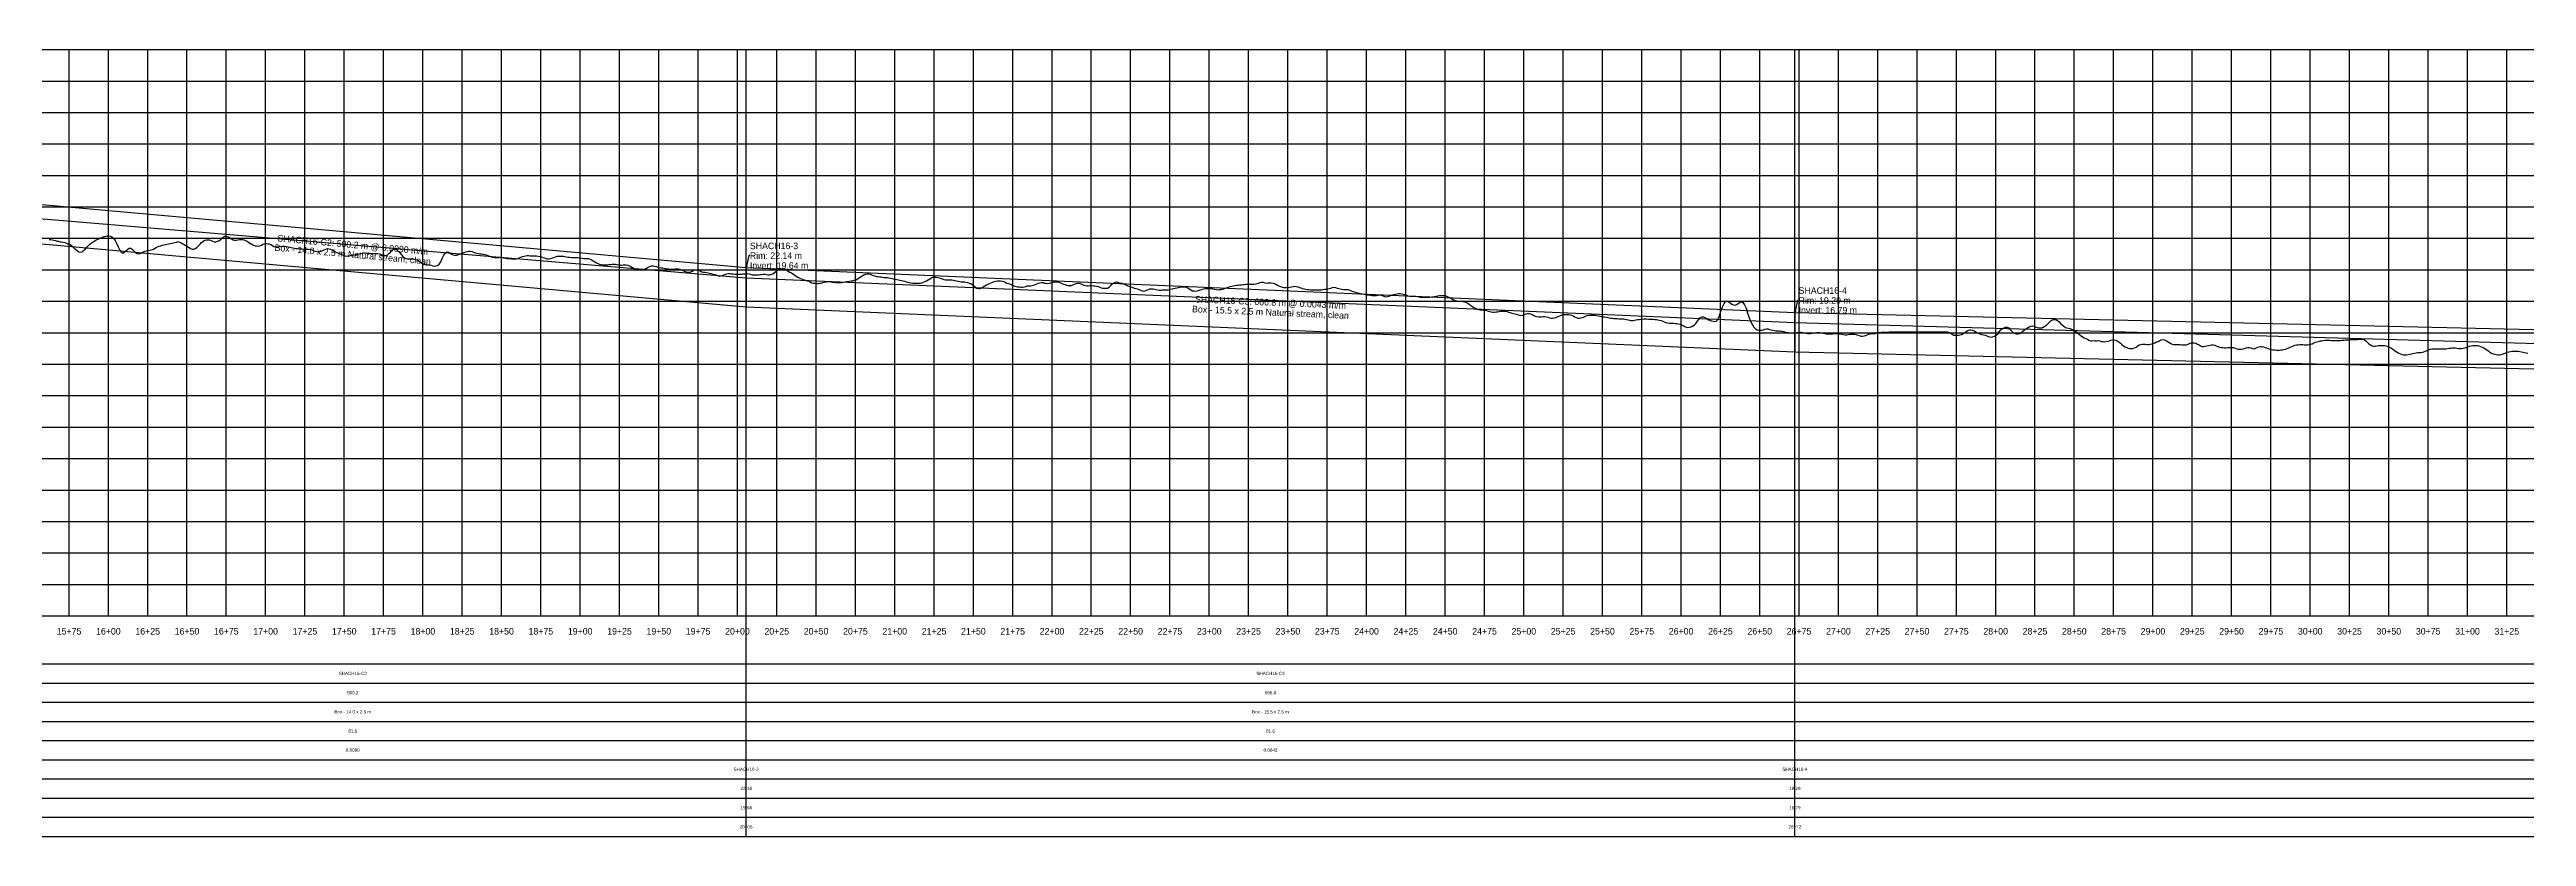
# Model space of a CAD drawing. Extents: x -64 to 6463, y -140 to 362.
# Drawn here: x 1563 to 3137, y -140 to 360 of the extents above; entities that cross this region are included whole.
import ezdxf
from ezdxf.enums import TextEntityAlignment as Align

# ---------------------------------------------------------------- set-up
doc = ezdxf.new("R2010")
doc.units = 0
for name, color, linetype in [('Annotation', 7, 'Continuous'), ('Annotation_Table', 254, 'Continuous'), ('Crown', 7, 'Continuous'), ('Grid', 254, 'Continuous'), ('Grid_Text', 7, 'Continuous'), ('Ground_Elevation', 3, 'Continuous'), ('Hydraulic_Grade', 5, 'Continuous'), ('Invert', 7, 'Continuous'), ('Structure', 7, 'Continuous')]:
    doc.layers.add(name, color=color, linetype=linetype)

msp = doc.modelspace()

# ---------------------------------------------------------------- linework, layer by layer
at = {"layer": 'Annotation', "color": 0}
for points in [[(2005.5, 221.4), (2005.3, 222.3), (2006.1, 222.2)], [(2672.3, 192.9), (2672.1, 193.9), (2672.9, 193.7)]]:
    msp.add_lwpolyline(points, close=True, dxfattribs=at)
for points in [[(2007.9, 229), (2007.2, 229), (2005.5, 221.4)], [(2674.7, 200.5), (2674, 200.5), (2672.3, 192.9)]]:
    msp.add_lwpolyline(points, dxfattribs=at)
at = {"layer": 'Annotation_Table', "color": 254}
for points in [[(2005.5, -140.2), (2005.5, 360)], [(2672.3, -140.2), (2672.3, 360)], [(-25, -30.5), (6449.9, -30.5)], [(-25, -42.7), (6449.9, -42.7)], [(-25, -54.9), (6449.9, -54.9)], [(-25, -67.1), (6449.9, -67.1)], [(-25, -79.2), (6449.9, -79.2)], [(-25, -91.4), (6449.9, -91.4)], [(-25, -103.6), (6449.9, -103.6)], [(-25, -115.8), (6449.9, -115.8)], [(-25, -128), (6449.9, -128)], [(-25, -140.2), (6449.9, -140.2)]]:
    msp.add_lwpolyline(points, dxfattribs=at)
at = {"layer": 'Crown', "color": 0}
for points in [[(1505.3, 266.2), (2005.5, 221.4)], [(2005.5, 221.4), (2005.5, 221.4)], [(2005.5, 221.4), (2672.3, 192.9)], [(2672.3, 192.9), (2672.3, 192.9)], [(2672.3, 192.9), (3722.3, 168.7)]]:
    msp.add_lwpolyline(points, dxfattribs=at)
at = {"layer": 'Grid', "color": 254}
for points in [[(-25, 360), (6450, 360)], [(1575, 0), (1575, 360)], [(1600, 0), (1600, 360)], [(1625, 0), (1625, 360)], [(1650, 0), (1650, 360)], [(1675, 0), (1675, 360)], [(1700, 0), (1700, 360)], [(1725, 0), (1725, 360)], [(1750, 0), (1750, 360)], [(1775, 0), (1775, 360)], [(1800, 0), (1800, 360)], [(1825, 0), (1825, 360)], [(1850, 0), (1850, 360)], [(1875, 0), (1875, 360)], [(1900, 0), (1900, 360)], [(1925, 0), (1925, 360)], [(1950, 0), (1950, 360)], [(1975, 0), (1975, 360)], [(2000, 0), (2000, 360)], [(2025, 0), (2025, 360)], [(2050, 0), (2050, 360)], [(2075, 0), (2075, 360)], [(2100, 0), (2100, 360)], [(2125, 0), (2125, 360)], [(2150, 0), (2150, 360)], [(2175, 0), (2175, 360)], [(2200, 0), (2200, 360)], [(2225, 0), (2225, 360)], [(2250, 0), (2250, 360)], [(2275, 0), (2275, 360)], [(2300, 0), (2300, 360)], [(2325, 0), (2325, 360)], [(2350, 0), (2350, 360)], [(2375, 0), (2375, 360)], [(2400, 0), (2400, 360)], [(2425, 0), (2425, 360)], [(2450, 0), (2450, 360)], [(2475, 0), (2475, 360)], [(2500, 0), (2500, 360)], [(2525, 0), (2525, 360)], [(2550, 0), (2550, 360)], [(2575, 0), (2575, 360)], [(2600, 0), (2600, 360)], [(2625, 0), (2625, 360)], [(2650, 0), (2650, 360)], [(2675, 0), (2675, 360)], [(2700, 0), (2700, 360)], [(2725, 0), (2725, 360)], [(2750, 0), (2750, 360)], [(2775, 0), (2775, 360)], [(2800, 0), (2800, 360)], [(2825, 0), (2825, 360)], [(2850, 0), (2850, 360)], [(2875, 0), (2875, 360)], [(2900, 0), (2900, 360)], [(2925, 0), (2925, 360)], [(2950, 0), (2950, 360)], [(2975, 0), (2975, 360)], [(3000, 0), (3000, 360)], [(3025, 0), (3025, 360)], [(3050, 0), (3050, 360)], [(3075, 0), (3075, 360)], [(3100, 0), (3100, 360)], [(3125, 0), (3125, 360)], [(-25, 340), (6450, 340)], [(-25, 320), (6450, 320)], [(-25, 300), (6450, 300)], [(-25, 280), (6450, 280)], [(-25, 260), (6450, 260)], [(-25, 240), (6450, 240)], [(-25, 220), (6450, 220)], [(-25, 200), (6450, 200)], [(-25, 180), (6450, 180)], [(-25, 160), (6450, 160)], [(-25, 140), (6450, 140)], [(-25, 120), (6450, 120)], [(-25, 100), (6450, 100)], [(-25, 80), (6450, 80)], [(-25, 60), (6450, 60)], [(-25, 40), (6450, 40)], [(-25, 20), (6450, 20)], [(-25, 0), (6450, 0)]]:
    msp.add_lwpolyline(points, dxfattribs=at)
at = {"layer": 'Ground_Elevation', "color": 3}
msp.add_lwpolyline([(1562.3, 239.3), (1563.3, 239.2), (1564.3, 239), (1565.3, 238.8), (1566.3, 238.6), (1567.3, 238.3), (1568.3, 238.1), (1569.3, 237.8), (1570.3, 237.7), (1571.3, 237.5), (1572.3, 237.3), (1573.3, 237), (1574.3, 236.6), (1575.3, 236.2), (1576.3, 235.6), (1577.3, 234.8), (1578.3, 233.8), (1579.3, 232.8), (1580.3, 232), (1581.3, 231.4), (1582.3, 231.2), (1583.3, 231.4), (1584.3, 232.2), (1585.3, 233.2), (1586.3, 234.3), (1587.3, 235.4), (1588.3, 236.3), (1589.3, 237.1), (1590.3, 237.8), (1591.3, 238.5), (1592.3, 239.1), (1593.3, 239.5), (1594.3, 240), (1595.3, 240.4), (1596.3, 240.8), (1597.3, 241.1), (1598.3, 241.4), (1599.3, 241.5), (1600.3, 241.5), (1601.3, 241.4), (1602.3, 241), (1603.3, 240.1), (1604.3, 238.6), (1605.3, 236.6), (1606.3, 234.5), (1607.3, 232.5), (1608.3, 231), (1609.3, 230.6), (1610.3, 231.2), (1611.3, 232.2), (1612.3, 233.2), (1613.3, 233.8), (1614.3, 233.7), (1615.3, 233), (1616.3, 232), (1617.3, 231), (1618.3, 230.4), (1619.3, 230.1), (1620.3, 230.4), (1621.3, 230.9), (1622.3, 231.4), (1623.3, 231.8), (1624.3, 232), (1625.3, 232.3), (1626.3, 232.5), (1627.3, 232.7), (1628.3, 233), (1629.3, 233.5), (1630.3, 234.1), (1631.3, 234.6), (1632.3, 235), (1633.3, 235.3), (1634.3, 235.6), (1635.3, 235.9), (1636.3, 236.1), (1637.3, 236.3), (1638.3, 236.5), (1639.3, 236.8), (1640.3, 236.9), (1641.3, 237.2), (1642.3, 237.4), (1643.3, 237.6), (1644.3, 237.9), (1645.3, 237.6), (1646.3, 237.1), (1647.3, 236.6), (1648.3, 236.1), (1649.3, 235.5), (1650.3, 234.9), (1651.3, 234.1), (1652.3, 233.6), (1653.3, 233.2), (1654.3, 233.2), (1655.3, 233.5), (1656.3, 234.2), (1657.3, 235.2), (1658.3, 236.2), (1659.3, 237.3), (1660.3, 238.2), (1661.3, 238.8), (1662.3, 239.1), (1663.3, 239.1), (1664.3, 239), (1665.3, 238.6), (1666.3, 238.1), (1667.3, 237.7), (1668.3, 237.8), (1669.3, 238.1), (1670.3, 238.5), (1671.3, 239.3), (1672.3, 240.1), (1673.3, 240.9), (1674.3, 241.3), (1675.3, 241.2), (1676.3, 240.9), (1677.3, 240.3), (1678.3, 239.7), (1679.3, 239.1), (1680.3, 238.8), (1681.3, 238.8), (1682.3, 239), (1683.3, 239.2), (1684.3, 239.3), (1685.3, 239.3), (1686.3, 239.1), (1687.3, 238.7), (1688.3, 238.1), (1689.3, 237.4), (1690.3, 236.8), (1691.3, 236.2), (1692.3, 235.7), (1693.3, 235.3), (1694.3, 235.2), (1695.3, 235.1), (1696.3, 235.3), (1697.3, 235.7), (1698.3, 236.2), (1699.3, 236.6), (1700.3, 236.7), (1701.3, 236.6), (1702.3, 236.5), (1703.3, 236.1), (1704.3, 235.5), (1705.3, 234.9), (1706.3, 234.6), (1707.3, 234.6), (1708.3, 234.7), (1709.3, 234.8), (1710.3, 235), (1711.3, 235.1), (1712.3, 235), (1713.3, 234.8), (1714.3, 234.6), (1715.3, 234.3), (1716.3, 234.1), (1717.3, 234), (1718.3, 233.8), (1719.3, 233.6), (1720.3, 233.5), (1721.3, 233.4), (1722.3, 233.4), (1723.3, 233.3), (1724.3, 233.2), (1725.3, 233.2), (1726.3, 233.2), (1727.3, 233.1), (1728.3, 232.9), (1729.3, 232.7), (1730.3, 232.3), (1731.3, 231.9), (1732.3, 231.6), (1733.3, 231.4), (1734.3, 231.6), (1735.3, 231.8), (1736.3, 232.3), (1737.3, 232.7), (1738.3, 233.2), (1739.3, 233.5), (1740.3, 233.4), (1741.3, 233.1), (1742.3, 232.6), (1743.3, 232), (1744.3, 231.4), (1745.3, 230.9), (1746.3, 230.5), (1747.3, 230.1), (1748.3, 229.7), (1749.3, 229.2), (1750.3, 228.9), (1751.3, 228.7), (1752.3, 228.8), (1753.3, 228.9), (1754.3, 229.2), (1755.3, 229.4), (1756.3, 229.6), (1757.3, 229.7), (1758.3, 230), (1759.3, 230.2), (1760.3, 230.4), (1761.3, 230.5), (1762.3, 230.7), (1763.3, 230.7), (1764.3, 230.6), (1765.3, 230.6), (1766.3, 230.5), (1767.3, 230.4), (1768.3, 230.4), (1769.3, 230.4), (1770.3, 230.4), (1771.3, 230.4), (1772.3, 230.2), (1773.3, 229.9), (1774.3, 229.4), (1775.3, 229.1), (1776.3, 229), (1777.3, 229.4), (1778.3, 230.3), (1779.3, 231.3), (1780.3, 232.4), (1781.3, 233.1), (1782.3, 233.2), (1783.3, 232.8), (1784.3, 231.8), (1785.3, 230.7), (1786.3, 229.5), (1787.3, 228.4), (1788.3, 227.6), (1789.3, 227.1), (1790.3, 227), (1791.3, 227), (1792.3, 227), (1793.3, 226.9), (1794.3, 226.7), (1795.3, 226.6), (1796.3, 226.3), (1797.3, 225.6), (1798.3, 224.8), (1799.3, 224.2), (1800.3, 223.6), (1801.3, 223.3), (1802.3, 223.2), (1803.3, 223.2), (1804.3, 223.1), (1805.3, 222.9), (1806.3, 222.6), (1807.3, 222.4), (1808.3, 222.5), (1809.3, 222.8), (1810.3, 223.5), (1811.3, 225), (1812.3, 227.2), (1813.3, 229.3), (1814.3, 230.8), (1815.3, 231.4), (1816.3, 231.1), (1817.3, 230.5), (1818.3, 230), (1819.3, 229.6), (1820.3, 229.4), (1821.3, 229.4), (1822.3, 229.6), (1823.3, 230), (1824.3, 230.3), (1825.3, 230.7), (1826.3, 231), (1827.3, 231.4), (1828.3, 231.7), (1829.3, 231.9), (1830.3, 231.9), (1831.3, 231.7), (1832.3, 231.2), (1833.3, 230.8), (1834.3, 230.5), (1835.3, 230.3), (1836.3, 230.2), (1837.3, 230.1), (1838.3, 230), (1839.3, 229.8), (1840.3, 229.5), (1841.3, 229.1), (1842.3, 228.6), (1843.3, 228.2), (1844.3, 228), (1845.3, 227.9), (1846.3, 227.8), (1847.3, 227.8), (1848.3, 227.8), (1849.3, 228), (1850.3, 227.9), (1851.3, 227.6), (1852.3, 227.4), (1853.3, 227.2), (1854.3, 227.2), (1855.3, 227.1), (1856.3, 227), (1857.3, 226.9), (1858.3, 226.9), (1859.3, 226.9), (1860.3, 227.2), (1861.3, 227.6), (1862.3, 228), (1863.3, 228.4), (1864.3, 228.6), (1865.3, 228.9), (1866.3, 229.1), (1867.3, 229.1), (1868.3, 228.9), (1869.3, 228.9), (1870.3, 228.9), (1871.3, 228.9), (1872.3, 228.8), (1873.3, 228.6), (1874.3, 228.4), (1875.3, 228.2), (1876.3, 227.8), (1877.3, 227.5), (1878.3, 227.2), (1879.3, 227), (1880.3, 227), (1881.3, 227.2), (1882.3, 227.5), (1883.3, 227.9), (1884.3, 228.3), (1885.3, 228.6), (1886.3, 228.7), (1887.3, 228.7), (1888.3, 228.7), (1889.3, 228.6), (1890.3, 228.4), (1891.3, 228.2), (1892.3, 228.1), (1893.3, 228), (1894.3, 227.9), (1895.3, 227.9), (1896.3, 227.9), (1897.3, 227.9), (1898.3, 227.8), (1899.3, 227.7), (1900.3, 227.5), (1901.3, 227.3), (1902.3, 227.2), (1903.3, 227.2), (1904.3, 227.2), (1905.3, 227.1), (1906.3, 226.8), (1907.3, 226.3), (1908.3, 225.7), (1909.3, 225.1), (1910.3, 224.5), (1911.3, 224), (1912.3, 223.6), (1913.3, 223.3), (1914.3, 223.2), (1915.3, 223.1), (1916.3, 223.1), (1917.3, 223.2), (1918.3, 223.3), (1919.3, 223.4), (1920.3, 223.6), (1921.3, 223.6), (1922.3, 223.5), (1923.3, 223.4), (1924.3, 223.2), (1925.3, 223), (1926.3, 222.9), (1927.3, 223.1), (1928.3, 223.2), (1929.3, 223.2), (1930.3, 223), (1931.3, 222.6), (1932.3, 222.1), (1933.3, 221.5), (1934.3, 220.9), (1935.3, 220.4), (1936.3, 220.1), (1937.3, 220), (1938.3, 220), (1939.3, 220.2), (1940.3, 220.4), (1941.3, 220.7), (1942.3, 221.1), (1943.3, 221.6), (1944.3, 222.1), (1945.3, 222.5), (1946.3, 222.5), (1947.3, 222.3), (1948.3, 222), (1949.3, 221.7), (1950.3, 221.5), (1951.3, 221.3), (1952.3, 221.2), (1953.3, 221), (1954.3, 220.9), (1955.3, 220.7), (1956.3, 220.6), (1957.3, 220.4), (1958.3, 220.4), (1959.3, 220.5), (1960.3, 220.7), (1961.3, 220.8), (1962.3, 220.7), (1963.3, 220.4), (1964.3, 220), (1965.3, 219.5), (1966.3, 219.1), (1967.3, 218.8), (1968.3, 218.5), (1969.3, 218.5), (1970.3, 218.7), (1971.3, 219.1), (1972.3, 219.7), (1973.3, 220), (1974.3, 220.1), (1975.3, 219.9), (1976.3, 219.4), (1977.3, 218.8), (1978.3, 218.5), (1979.3, 218.4), (1980.3, 218.2), (1981.3, 218), (1982.3, 217.8), (1983.3, 217.6), (1984.3, 217.3), (1985.3, 217), (1986.3, 216.7), (1987.3, 216.4), (1988.3, 216), (1989.3, 216.1), (1990.3, 216.4), (1991.3, 216.9), (1992.3, 217.3), (1993.3, 217.5), (1994.3, 217.6), (1995.3, 217.6), (1996.3, 217.5), (1997.3, 217.4), (1998.3, 217.3), (1999.3, 217.2), (2000.3, 217.2), (2001.3, 217.2), (2002.3, 217.3), (2003.3, 217.4), (2004.3, 217.5), (2005.3, 217.5), (2006.3, 217.6), (2007.3, 217.5), (2008.3, 217.3), (2009.3, 216.9), (2010.3, 216.8), (2011.3, 216.8), (2012.3, 216.9), (2013.3, 216.9), (2014.3, 217), (2015.3, 217.1), (2016.3, 217.2), (2017.3, 217.2), (2018.3, 217), (2019.3, 216.9), (2020.3, 216.9), (2021.3, 217.1), (2022.3, 217.5), (2023.3, 218.1), (2024.3, 218.9), (2025.3, 219.7), (2026.3, 220.4), (2027.3, 220.7), (2028.3, 220.7), (2029.3, 220.6), (2030.3, 220.2), (2031.3, 219.7), (2032.3, 219.1), (2033.3, 218.5), (2034.3, 218), (2035.3, 217.4), (2036.3, 216.7), (2037.3, 216), (2038.3, 215.3), (2039.3, 214.8), (2040.3, 214.4), (2041.3, 214), (2042.3, 213.7), (2043.3, 213.4), (2044.3, 213), (2045.3, 212.7), (2046.3, 212.3), (2047.3, 211.8), (2048.3, 211.5), (2049.3, 211.4), (2050.3, 211.2), (2051.3, 211.2), (2052.3, 211.4), (2053.3, 211.6), (2054.3, 211.9), (2055.3, 212.2), (2056.3, 212.4), (2057.3, 212.5), (2058.3, 212.5), (2059.3, 212.3), (2060.3, 212.2), (2061.3, 212.1), (2062.3, 212), (2063.3, 212), (2064.3, 212), (2065.3, 212), (2066.3, 212), (2067.3, 212.2), (2068.3, 212.4), (2069.3, 212.5), (2070.3, 212.6), (2071.3, 212.7), (2072.3, 212.9), (2073.3, 213), (2074.3, 213.3), (2075.3, 213.7), (2076.3, 214.2), (2077.3, 214.9), (2078.3, 215.6), (2079.3, 216.2), (2080.3, 216.8), (2081.3, 217.2), (2082.3, 217.5), (2083.3, 217.5), (2084.3, 217.3), (2085.3, 216.9), (2086.3, 216.4), (2087.3, 216.1), (2088.3, 215.8), (2089.3, 215.7), (2090.3, 215.6), (2091.3, 215.5), (2092.3, 215.3), (2093.3, 215.2), (2094.3, 215.1), (2095.3, 215), (2096.3, 214.8), (2097.3, 214.7), (2098.3, 214.5), (2099.3, 214.3), (2100.3, 214.1), (2101.3, 213.9), (2102.3, 213.7), (2103.3, 213.5), (2104.3, 213.2), (2105.3, 213), (2106.3, 212.7), (2107.3, 212.4), (2108.3, 212.1), (2109.3, 211.9), (2110.3, 211.7), (2111.3, 211.5), (2112.3, 211.4), (2113.3, 211.4), (2114.3, 211.4), (2115.3, 211.4), (2116.3, 211.5), (2117.3, 211.7), (2118.3, 212.1), (2119.3, 212.5), (2120.3, 213), (2121.3, 213.6), (2122.3, 214.3), (2123.3, 214.9), (2124.3, 215.4), (2125.3, 215.4), (2126.3, 215.3), (2127.3, 215), (2128.3, 214.8), (2129.3, 214.5), (2130.3, 214.2), (2131.3, 213.9), (2132.3, 213.7), (2133.3, 213.6), (2134.3, 213.6), (2135.3, 213.6), (2136.3, 213.6), (2137.3, 213.4), (2138.3, 213.2), (2139.3, 213), (2140.3, 212.7), (2141.3, 212.5), (2142.3, 212.4), (2143.3, 212.4), (2144.3, 212.4), (2145.3, 212.2), (2146.3, 211.9), (2147.3, 211.6), (2148.3, 211.2), (2149.3, 210.6), (2150.3, 209.8), (2151.3, 209), (2152.3, 208.4), (2153.3, 208.1), (2154.3, 208.1), (2155.3, 208.5), (2156.3, 209.1), (2157.3, 209.7), (2158.3, 210.4), (2159.3, 210.9), (2160.3, 211.3), (2161.3, 211.7), (2162.3, 212.1), (2163.3, 212.5), (2164.3, 212.8), (2165.3, 213), (2166.3, 213), (2167.3, 213), (2168.3, 212.8), (2169.3, 212.5), (2170.3, 212.1), (2171.3, 211.6), (2172.3, 211.2), (2173.3, 210.8), (2174.3, 210.4), (2175.3, 210), (2176.3, 209.6), (2177.3, 209.3), (2178.3, 209.2), (2179.3, 209.1), (2180.3, 209), (2181.3, 209), (2182.3, 209.2), (2183.3, 209.4), (2184.3, 209.7), (2185.3, 209.8), (2186.3, 209.8), (2187.3, 210), (2188.3, 210.2), (2189.3, 210.6), (2190.3, 211), (2191.3, 211.4), (2192.3, 211.7), (2193.3, 211.9), (2194.3, 211.9), (2195.3, 211.6), (2196.3, 211.4), (2197.3, 211.3), (2198.3, 211.4), (2199.3, 211.7), (2200.3, 212), (2201.3, 212.3), (2202.3, 212.4), (2203.3, 212.3), (2204.3, 212.1), (2205.3, 211.7), (2206.3, 211.3), (2207.3, 210.9), (2208.3, 210.6), (2209.3, 210.3), (2210.3, 210.1), (2211.3, 210), (2212.3, 210.1), (2213.3, 210.4), (2214.3, 210.8), (2215.3, 211.2), (2216.3, 211.4), (2217.3, 211.4), (2218.3, 211.1), (2219.3, 210.7), (2220.3, 210.3), (2221.3, 210), (2222.3, 209.9), (2223.3, 209.9), (2224.3, 210), (2225.3, 210), (2226.3, 209.9), (2227.3, 209.8), (2228.3, 209.6), (2229.3, 209.3), (2230.3, 208.9), (2231.3, 208.6), (2232.3, 208.3), (2233.3, 208.3), (2234.3, 208.3), (2235.3, 208.3), (2236.3, 209), (2237.3, 210), (2238.3, 211), (2239.3, 211.8), (2240.3, 212.2), (2241.3, 212.3), (2242.3, 212), (2243.3, 211.7), (2244.3, 211.4), (2245.3, 211.1), (2246.3, 210.7), (2247.3, 210.3), (2248.3, 209.9), (2249.3, 209.4), (2250.3, 209.1), (2251.3, 208.7), (2252.3, 208.3), (2253.3, 208.1), (2254.3, 207.8), (2255.3, 207.5), (2256.3, 207.1), (2257.3, 206.7), (2258.3, 206.5), (2259.3, 206.6), (2260.3, 207), (2261.3, 207.5), (2262.3, 207.8), (2263.3, 207.9), (2264.3, 207.9), (2265.3, 207.7), (2266.3, 207.5), (2267.3, 207.2), (2268.3, 207.1), (2269.3, 207.1), (2270.3, 207.2), (2271.3, 207.3), (2272.3, 207.3), (2273.3, 207.3), (2274.3, 207.3), (2275.3, 207.6), (2276.3, 207.9), (2277.3, 208.2), (2278.3, 208.4), (2279.3, 208.6), (2280.3, 208.8), (2281.3, 209), (2282.3, 209.1), (2283.3, 209.2), (2284.3, 209.2), (2285.3, 209), (2286.3, 208.6), (2287.3, 208), (2288.3, 207.2), (2289.3, 206.7), (2290.3, 206.6), (2291.3, 206.5), (2292.3, 206.7), (2293.3, 206.9), (2294.3, 207.2), (2295.3, 207.5), (2296.3, 207.8), (2297.3, 208.1), (2298.3, 208.1), (2299.3, 208.1), (2300.3, 208.2), (2301.3, 208.2), (2302.3, 208), (2303.3, 207.7), (2304.3, 207.5), (2305.3, 207.3), (2306.3, 207.4), (2307.3, 207.5), (2308.3, 207.7), (2309.3, 208), (2310.3, 208.3), (2311.3, 208.7), (2312.3, 209), (2313.3, 209.3), (2314.3, 209.6), (2315.3, 209.8), (2316.3, 210), (2317.3, 210.2), (2318.3, 210.3), (2319.3, 210.4), (2320.3, 210.5), (2321.3, 210.6), (2322.3, 210.7), (2323.3, 210.9), (2324.3, 210.9), (2325.3, 210.9), (2326.3, 210.8), (2327.3, 210.8), (2328.3, 210.8), (2329.3, 211), (2330.3, 211.2), (2331.3, 211.6), (2332.3, 211.9), (2333.3, 212.2), (2334.3, 212.1), (2335.3, 211.8), (2336.3, 211.6), (2337.3, 211.7), (2338.3, 211.8), (2339.3, 211.8), (2340.3, 211.6), (2341.3, 211.2), (2342.3, 210.8), (2343.3, 210.2), (2344.3, 209.7), (2345.3, 209.3), (2346.3, 209), (2347.3, 208.8), (2348.3, 208.7), (2349.3, 208.7), (2350.3, 208.8), (2351.3, 209), (2352.3, 209.2), (2353.3, 209.4), (2354.3, 209.5), (2355.3, 209.3), (2356.3, 209.1), (2357.3, 208.8), (2358.3, 208.5), (2359.3, 208.2), (2360.3, 207.9), (2361.3, 207.7), (2362.3, 207.5), (2363.3, 207.4), (2364.3, 207.3), (2365.3, 207.2), (2366.3, 207.2), (2367.3, 207.2), (2368.3, 207.2), (2369.3, 207.2), (2370.3, 207.2), (2371.3, 207.3), (2372.3, 207.4), (2373.3, 207.6), (2374.3, 207.7), (2375.3, 208), (2376.3, 208.2), (2377.3, 208.4), (2378.3, 208.7), (2379.3, 208.9), (2380.3, 208.7), (2381.3, 208.4), (2382.3, 208.1), (2383.3, 207.8), (2384.3, 207.6), (2385.3, 207.5), (2386.3, 207.5), (2387.3, 207.5), (2388.3, 207.4), (2389.3, 207), (2390.3, 206.6), (2391.3, 206.3), (2392.3, 205.9), (2393.3, 205.6), (2394.3, 205.3), (2395.3, 205.1), (2396.3, 204.8), (2397.3, 204.7), (2398.3, 204.5), (2399.3, 204.3), (2400.3, 204.1), (2401.3, 204), (2402.3, 203.8), (2403.3, 203.7), (2404.3, 203.6), (2405.3, 203.6), (2406.3, 203.7), (2407.3, 203.9), (2408.3, 204), (2409.3, 203.8), (2410.3, 203.4), (2411.3, 203.1), (2412.3, 202.9), (2413.3, 203.1), (2414.3, 203.3), (2415.3, 203.6), (2416.3, 204), (2417.3, 204.3), (2418.3, 204.5), (2419.3, 204.7), (2420.3, 204.9), (2421.3, 204.9), (2422.3, 204.8), (2423.3, 204.5), (2424.3, 204.2), (2425.3, 203.9), (2426.3, 203.5), (2427.3, 203.2), (2428.3, 203.1), (2429.3, 203.2), (2430.3, 203.3), (2431.3, 203.3), (2432.3, 203.1), (2433.3, 202.9), (2434.3, 202.7), (2435.3, 202.5), (2436.3, 202.5), (2437.3, 202.4), (2438.3, 202.5), (2439.3, 202.5), (2440.3, 202.6), (2441.3, 202.8), (2442.3, 202.9), (2443.3, 203.1), (2444.3, 203.3), (2445.3, 203.5), (2446.3, 203.6), (2447.3, 203.7), (2448.3, 203.7), (2449.3, 203.6), (2450.3, 203.4), (2451.3, 203), (2452.3, 202.6), (2453.3, 202.1), (2454.3, 201.5), (2455.3, 201), (2456.3, 200.5), (2457.3, 200.2), (2458.3, 200), (2459.3, 200.1), (2460.3, 200.1), (2461.3, 199.9), (2462.3, 199.7), (2463.3, 199.3), (2464.3, 198.8), (2465.3, 198.1), (2466.3, 197.3), (2467.3, 196.7), (2468.3, 196), (2469.3, 195.5), (2470.3, 195), (2471.3, 194.7), (2472.3, 194.6), (2473.3, 194.5), (2474.3, 194.4), (2475.3, 194.3), (2476.3, 194.1), (2477.3, 193.8), (2478.3, 193.4), (2479.3, 193.2), (2480.3, 193.1), (2481.3, 193.1), (2482.3, 193.2), (2483.3, 193.3), (2484.3, 193.5), (2485.3, 193.7), (2486.3, 193.8), (2487.3, 193.8), (2488.3, 193.6), (2489.3, 193.4), (2490.3, 193.1), (2491.3, 192.8), (2492.3, 192.5), (2493.3, 192.2), (2494.3, 192), (2495.3, 191.7), (2496.3, 191.4), (2497.3, 191.1), (2498.3, 191), (2499.3, 191.2), (2500.3, 191.6), (2501.3, 191.9), (2502.3, 192.2), (2503.3, 192.2), (2504.3, 191.9), (2505.3, 191.5), (2506.3, 191), (2507.3, 190.6), (2508.3, 190.3), (2509.3, 190.1), (2510.3, 190.1), (2511.3, 190.2), (2512.3, 190.3), (2513.3, 190.3), (2514.3, 190.1), (2515.3, 189.8), (2516.3, 189.5), (2517.3, 189.3), (2518.3, 189.3), (2519.3, 189.4), (2520.3, 189.7), (2521.3, 190.1), (2522.3, 190.6), (2523.3, 191), (2524.3, 191.3), (2525.3, 191.5), (2526.3, 191.6), (2527.3, 191.6), (2528.3, 191.6), (2529.3, 191.4), (2530.3, 191.1), (2531.3, 190.7), (2532.3, 190.2), (2533.3, 189.7), (2534.3, 189.3), (2535.3, 189.2), (2536.3, 189.4), (2537.3, 189.7), (2538.3, 190.1), (2539.3, 190.6), (2540.3, 190.9), (2541.3, 191.1), (2542.3, 191.2), (2543.3, 191.2), (2544.3, 191.1), (2545.3, 191.1), (2546.3, 190.9), (2547.3, 190.7), (2548.3, 190.5), (2549.3, 190.3), (2550.3, 190.1), (2551.3, 190), (2552.3, 189.9), (2553.3, 189.7), (2554.3, 189.5), (2555.3, 189.3), (2556.3, 189.2), (2557.3, 189.1), (2558.3, 189.1), (2559.3, 189), (2560.3, 188.9), (2561.3, 188.9), (2562.3, 188.9), (2563.3, 188.8), (2564.3, 188.7), (2565.3, 188.4), (2566.3, 188.1), (2567.3, 187.9), (2568.3, 187.8), (2569.3, 187.8), (2570.3, 187.9), (2571.3, 188.1), (2572.3, 188.3), (2573.3, 188.5), (2574.3, 188.6), (2575.3, 188.7), (2576.3, 188.8), (2577.3, 188.8), (2578.3, 188.8), (2579.3, 188.7), (2580.3, 188.7), (2581.3, 188.7), (2582.3, 188.6), (2583.3, 188.5), (2584.3, 188.4), (2585.3, 188.2), (2586.3, 188), (2587.3, 187.7), (2588.3, 187.3), (2589.3, 186.9), (2590.3, 186.6), (2591.3, 186.3), (2592.3, 186.1), (2593.3, 186.1), (2594.3, 186), (2595.3, 186), (2596.3, 185.9), (2597.3, 185.9), (2598.3, 185.7), (2599.3, 185.4), (2600.3, 185), (2601.3, 184.5), (2602.3, 184), (2603.3, 183.6), (2604.3, 183.4), (2605.3, 183.5), (2606.3, 183.7), (2607.3, 184.1), (2608.3, 184.8), (2609.3, 185.8), (2610.3, 187.1), (2611.3, 188.5), (2612.3, 189.6), (2613.3, 190.2), (2614.3, 190.2), (2615.3, 189.6), (2616.3, 188.7), (2617.3, 188.2), (2618.3, 187.9), (2619.3, 187.6), (2620.3, 187.3), (2621.3, 187.1), (2622.3, 187.3), (2623.3, 188.4), (2624.3, 190.7), (2625.3, 193.6), (2626.3, 196.5), (2627.3, 198.6), (2628.3, 199.9), (2629.3, 200.2), (2630.3, 199.6), (2631.3, 198.7), (2632.3, 198.1), (2633.3, 197.7), (2634.3, 197.6), (2635.3, 197.9), (2636.3, 198.6), (2637.3, 199.3), (2638.3, 199.7), (2639.3, 199.2), (2640.3, 197.8), (2641.3, 195.5), (2642.3, 192.5), (2643.3, 189.5), (2644.3, 187), (2645.3, 185), (2646.3, 183.6), (2647.3, 182.5), (2648.3, 181.9), (2649.3, 181.6), (2650.3, 181.6), (2651.3, 181.7), (2652.3, 181.9), (2653.3, 182.2), (2654.3, 182.4), (2655.3, 182.4), (2656.3, 182.1), (2657.3, 181.8), (2658.3, 181.6), (2659.3, 181.4), (2660.3, 181.3), (2661.3, 181.2), (2662.3, 181.1), (2663.3, 181), (2664.3, 180.9), (2665.3, 180.7), (2666.3, 180.4), (2667.3, 180.2), (2668.3, 180.1), (2669.3, 180), (2670.3, 179.9), (2671.3, 179.8), (2672.3, 179.9), (2673.3, 180.1), (2674.3, 180.2), (2675.3, 180.3), (2676.3, 180.3), (2677.3, 180.1), (2678.3, 179.9), (2679.3, 179.7), (2680.3, 179.6), (2681.3, 179.6), (2682.3, 179.6), (2683.3, 179.7), (2684.3, 179.9), (2685.3, 180), (2686.3, 180.1), (2687.3, 180.1), (2688.3, 180.1), (2689.3, 180), (2690.3, 179.8), (2691.3, 179.5), (2692.3, 179.3), (2693.3, 179.2), (2694.3, 179.2), (2695.3, 179.2), (2696.3, 179.3), (2697.3, 179.4), (2698.3, 179.5), (2699.3, 179.5), (2700.3, 179.3), (2701.3, 179.2), (2702.3, 179), (2703.3, 178.8), (2704.3, 178.7), (2705.3, 178.7), (2706.3, 178.8), (2707.3, 179), (2708.3, 179.1), (2709.3, 179.1), (2710.3, 179.1), (2711.3, 178.9), (2712.3, 178.5), (2713.3, 178.2), (2714.3, 177.9), (2715.3, 177.9), (2716.3, 178.1), (2717.3, 178.3), (2718.3, 178.7), (2719.3, 179), (2720.3, 179.3), (2721.3, 179.6), (2722.3, 179.6), (2723.3, 179.6), (2724.3, 180.1), (2725.3, 180.2), (2726.3, 180.2), (2727.3, 180.3), (2728.3, 180.3), (2729.3, 180.3), (2730.3, 180.4), (2731.3, 180.4), (2732.3, 180.5), (2733.3, 180.5), (2734.3, 180.5), (2735.3, 180.5), (2736.3, 180.5), (2737.3, 180.5), (2738.3, 180.6), (2739.3, 180.6), (2740.3, 180.6), (2741.3, 180.6), (2742.3, 180.6), (2743.3, 180.6), (2744.3, 180.6), (2745.3, 180.6), (2746.3, 180.6), (2747.3, 180.6), (2748.3, 180.6), (2749.3, 180.6), (2750.3, 180.5), (2751.3, 180.5), (2752.3, 180.5), (2753.3, 180.5), (2754.3, 180.5), (2755.3, 180.5), (2756.3, 180.5), (2757.3, 180.5), (2758.3, 180.5), (2759.3, 180.5), (2760.3, 180.5), (2761.3, 180.5), (2762.3, 180.5), (2763.3, 180.5), (2764.3, 180.6), (2765.3, 180.6), (2766.3, 180.6), (2767.3, 180.6), (2768.3, 180.5), (2769.3, 180.5), (2770.3, 180.4), (2771.3, 179.9), (2772.3, 179), (2773.3, 178.4), (2774.3, 178.4), (2775.3, 178.5), (2776.3, 178.5), (2777.3, 178.7), (2778.3, 178.9), (2779.3, 179.4), (2780.3, 180), (2781.3, 180.8), (2782.3, 181.5), (2783.3, 181.9), (2784.3, 181.9), (2785.3, 181.7), (2786.3, 181.2), (2787.3, 180.5), (2788.3, 179.9), (2789.3, 179.4), (2790.3, 179.1), (2791.3, 178.9), (2792.3, 178.7), (2793.3, 178.4), (2794.3, 178), (2795.3, 177.6), (2796.3, 177.3), (2797.3, 177.2), (2798.3, 177.3), (2799.3, 177.8), (2800.3, 178.5), (2801.3, 179.3), (2802.3, 180.6), (2803.3, 181.8), (2804.3, 182.7), (2805.3, 183.2), (2806.3, 183.5), (2807.3, 183.6), (2808.3, 183.2), (2809.3, 182.1), (2810.3, 181), (2811.3, 180), (2812.3, 179.4), (2813.3, 179.2), (2814.3, 179.2), (2815.3, 179.6), (2816.3, 180.2), (2817.3, 181), (2818.3, 181.8), (2819.3, 182.5), (2820.3, 183.2), (2821.3, 183.7), (2822.3, 184.1), (2823.3, 184.3), (2824.3, 184.1), (2825.3, 183.8), (2826.3, 183.4), (2827.3, 183.2), (2828.3, 183.1), (2829.3, 183.2), (2830.3, 183.5), (2831.3, 184.1), (2832.3, 184.9), (2833.3, 185.8), (2834.3, 186.8), (2835.3, 187.7), (2836.3, 188.3), (2837.3, 188.4), (2838.3, 188.3), (2839.3, 187.8), (2840.3, 186.9), (2841.3, 185.9), (2842.3, 185.1), (2843.3, 184.2), (2844.3, 183.4), (2845.3, 183.2), (2846.3, 182.9), (2847.3, 182.6), (2848.3, 182.3), (2849.3, 181.9), (2850.3, 181.3), (2851.3, 180.6), (2852.3, 179.8), (2853.3, 178.9), (2854.3, 178), (2855.3, 177.3), (2856.3, 176.7), (2857.3, 176.3), (2858.3, 175.9), (2859.3, 175.3), (2860.3, 174.9), (2861.3, 174.9), (2862.3, 175), (2863.3, 174.9), (2864.3, 174.9), (2865.3, 175), (2866.3, 174.8), (2867.3, 174.5), (2868.3, 174.4), (2869.3, 174.3), (2870.3, 174.5), (2871.3, 174.7), (2872.3, 174.9), (2873.3, 175.2), (2874.3, 175.4), (2875.3, 175.4), (2876.3, 175.2), (2877.3, 174.9), (2878.3, 174.3), (2879.3, 173.4), (2880.3, 172.5), (2881.3, 171.7), (2882.3, 171.1), (2883.3, 170.5), (2884.3, 170.1), (2885.3, 169.9), (2886.3, 169.9), (2887.3, 170), (2888.3, 170.3), (2889.3, 170.9), (2890.3, 171.6), (2891.3, 172.2), (2892.3, 172.6), (2893.3, 172.8), (2894.3, 172.8), (2895.3, 172.7), (2896.3, 172.6), (2897.3, 172.6), (2898.3, 172.7), (2899.3, 173), (2900.3, 173.2), (2901.3, 173.6), (2902.3, 174.1), (2903.3, 174.5), (2904.3, 175), (2905.3, 175.4), (2906.3, 175.6), (2907.3, 175.5), (2908.3, 175), (2909.3, 174.4), (2910.3, 173.8), (2911.3, 173.2), (2912.3, 172.8), (2913.3, 172.6), (2914.3, 172.5), (2915.3, 172.6), (2916.3, 172.6), (2917.3, 172.5), (2918.3, 172.4), (2919.3, 172.3), (2920.3, 172.3), (2921.3, 172.4), (2922.3, 172.7), (2923.3, 173.1), (2924.3, 173.5), (2925.3, 173.6), (2926.3, 173.5), (2927.3, 173.3), (2928.3, 172.8), (2929.3, 172.2), (2930.3, 171.7), (2931.3, 171.3), (2932.3, 171.3), (2933.3, 171.4), (2934.3, 171.7), (2935.3, 171.9), (2936.3, 172.1), (2937.3, 172.3), (2938.3, 172.3), (2939.3, 172), (2940.3, 171.6), (2941.3, 171.2), (2942.3, 170.8), (2943.3, 170.6), (2944.3, 170.5), (2945.3, 170.4), (2946.3, 170.4), (2947.3, 170.5), (2948.3, 170.6), (2949.3, 170.7), (2950.3, 170.7), (2951.3, 170.5), (2952.3, 170.1), (2953.3, 169.8), (2954.3, 169.5), (2955.3, 169.5), (2956.3, 169.5), (2957.3, 169.7), (2958.3, 170), (2959.3, 170.3), (2960.3, 170.6), (2961.3, 170.6), (2962.3, 170.4), (2963.3, 170), (2964.3, 169.7), (2965.3, 170.1), (2966.3, 170.6), (2967.3, 171), (2968.3, 171.3), (2969.3, 171.3), (2970.3, 171.1), (2971.3, 170.7), (2972.3, 170.3), (2973.3, 169.9), (2974.3, 169.6), (2975.3, 169.4), (2976.3, 169.2), (2977.3, 169.1), (2978.3, 169), (2979.3, 169), (2980.3, 169), (2981.3, 169.1), (2982.3, 169.2), (2983.3, 169.3), (2984.3, 169.6), (2985.3, 169.9), (2986.3, 170.4), (2987.3, 170.8), (2988.3, 171.2), (2989.3, 171.7), (2990.3, 172), (2991.3, 172.3), (2992.3, 172.4), (2993.3, 172.5), (2994.3, 172.5), (2995.3, 172.5), (2996.3, 172.4), (2997.3, 172.4), (2998.3, 172.4), (2999.3, 172.5), (3000.3, 172.7), (3001.3, 173), (3002.3, 173.5), (3003.3, 173.9), (3004.3, 174.2), (3005.3, 174.5), (3006.3, 174.8), (3007.3, 174.9), (3008.3, 175.1), (3009.3, 175.2), (3010.3, 175.2), (3011.3, 175.2), (3012.3, 175.2), (3013.3, 175.1), (3014.3, 175.1), (3015.3, 175), (3016.3, 175), (3017.3, 175), (3018.3, 175), (3019.3, 175.1), (3020.3, 175.2), (3021.3, 175.3), (3022.3, 175.4), (3023.3, 175.5), (3024.3, 175.5), (3025.3, 175.6), (3026.3, 175.6), (3027.3, 175.6), (3028.3, 175.6), (3029.3, 175.6), (3030.3, 175.6), (3031.3, 175.8), (3032.3, 175.9), (3033.3, 176), (3034.3, 175.6), (3035.3, 174.9), (3036.3, 174), (3037.3, 173), (3038.3, 172.2), (3039.3, 171.6), (3040.3, 171.4), (3041.3, 171.4), (3042.3, 171.6), (3043.3, 171.8), (3044.3, 171.9), (3045.3, 171.9), (3046.3, 171.9), (3047.3, 171.9), (3048.3, 171.7), (3049.3, 171.3), (3050.3, 170.8), (3051.3, 170.3), (3052.3, 169.7), (3053.3, 169), (3054.3, 168.3), (3055.3, 167.6), (3056.3, 166.9), (3057.3, 166.5), (3058.3, 166.2), (3059.3, 166), (3060.3, 166), (3061.3, 166), (3062.3, 166.1), (3063.3, 166.4), (3064.3, 166.6), (3065.3, 166.8), (3066.3, 167.1), (3067.3, 167.3), (3068.3, 167.4), (3069.3, 167.5), (3070.3, 167.5), (3071.3, 167.7), (3072.3, 167.8), (3073.3, 168.2), (3074.3, 168.6), (3075.3, 169.2), (3076.3, 169.6), (3077.3, 169.8), (3078.3, 169.8), (3079.3, 169.8), (3080.3, 169.8), (3081.3, 169.8), (3082.3, 169.7), (3083.3, 169.7), (3084.3, 169.7), (3085.3, 169.7), (3086.3, 169.8), (3087.3, 170), (3088.3, 170.1), (3089.3, 170.2), (3090.3, 170.3), (3091.3, 170.4), (3092.3, 170.4), (3093.3, 170.2), (3094.3, 170), (3095.3, 169.9), (3096.3, 169.9), (3097.3, 170.1), (3098.3, 170.4), (3099.3, 170.7), (3100.3, 171), (3101.3, 171.4), (3102.3, 171.7), (3103.3, 171.9), (3104.3, 171.9), (3105.3, 171.8), (3106.3, 171.8), (3107.3, 171.6), (3108.3, 171.3), (3109.3, 170.9), (3110.3, 170.3), (3111.3, 169.7), (3112.3, 169.1), (3113.3, 168.4), (3114.3, 167.7), (3115.3, 167.1), (3116.3, 166.6), (3117.3, 166.4), (3118.3, 166.1), (3119.3, 166), (3120.3, 166), (3121.3, 166.2), (3122.3, 166.4), (3123.3, 166.8), (3124.3, 167.2), (3125.3, 167.6), (3126.3, 167.9), (3127.3, 168.1), (3128.3, 168.2), (3129.3, 168.2), (3130.3, 168.3), (3131.3, 168.2), (3132.3, 168.2), (3133.3, 168.1), (3134.3, 167.8), (3135.3, 167.7), (3136.3, 167.4), (3137.3, 167.2), (3138.3, 166.9)], dxfattribs=at)
at = {"layer": 'Hydraulic_Grade', "color": 5}
for points in [[(1505.3, 256.9), (2005.5, 214.9)], [(2005.5, 214.9), (2005.5, 214.9)], [(2005.5, 214.9), (2672.3, 186.5)], [(2672.3, 186.5), (2672.3, 186.5)], [(2672.3, 186.5), (3722.3, 156.8)]]:
    msp.add_lwpolyline(points, dxfattribs=at)
at = {"layer": 'Invert', "color": 0}
for points in [[(1505.3, 241.2), (2005.5, 196.4)], [(2005.5, 196.4), (2005.5, 196.4)], [(2005.5, 196.4), (2672.3, 167.9)], [(2672.3, 167.9), (2672.3, 167.9)], [(2672.3, 167.9), (3722.3, 143.7)]]:
    msp.add_lwpolyline(points, dxfattribs=at)
at = {"layer": 'Structure', "color": 0}
for points in [[(2005.5, 221.4), (2005.5, 196.4)], [(2005.5, 221.4), (2005.5, 196.4)], [(2672.3, 192.9), (2672.3, 167.9)], [(2672.3, 192.9), (2672.3, 167.9)]]:
    msp.add_lwpolyline(points, dxfattribs=at)

# ---------------------------------------------------------------- texts
at = {"layer": 'Annotation', "color": 0}
for s, rotation, p in [('SHACH16-C2: 500.2 m @ 0.0090 m/m', 354.8718, (1755.4, 235.9)), ('Box - 14.0 x 2.5 m Natural stream, clean', 354.8718, (1755.4, 229.7)), ('Box - 15.5 x 2.5 m Natural stream, clean', 357.556, (2338.9, 193)), ('SHACH16-C3: 666.8 m @ 0.0043 m/m', 357.556, (2338.9, 199.3))]:
    msp.add_text(s, height=4.167, rotation=rotation, dxfattribs=at).set_placement(p, align=Align.MIDDLE_CENTER)
for s, height, p in [('SHACH16-3', 4.17, (2007.9, 235.2)), ('Rim: 22.14 m', 4.167, (2007.9, 229)), ('Invert: 19.64 m', 4.167, (2007.9, 222.7)), ('SHACH16-4', 4.17, (2674.7, 206.8)), ('Rim: 19.29 m', 4.167, (2674.7, 200.5)), ('Invert: 16.79 m', 4.167, (2674.7, 194.3))]:
    msp.add_text(s, height=height, dxfattribs=at).set_placement(p, align=Align.MIDDLE_LEFT)
at = {"layer": 'Annotation_Table', "color": 0}
for s, height, p in [('SHACH16-C2', 2.08, (1755.4, -36.6)), ('SHACH16-C3', 2.08, (2338.9, -36.6)), ('Box - 14.0 x 2.5 m', 2.083, (1755.4, -61)), ('500.2', 2.08, (1755.4, -48.8)), ('Box - 15.5 x 2.5 m', 2.083, (2338.9, -61)), ('666.8', 2.08, (2338.9, -48.8)), ('81.6', 2.08, (1755.4, -73.2)), ('81.6', 2.08, (2338.9, -73.2)), ('0.0090', 2.08, (1755.4, -85.3)), ('0.0043', 2.08, (2338.9, -85.3)), ('SHACH16-3', 2.08, (2005.5, -97.5)), ('22.14', 2.08, (2005.5, -109.7)), ('SHACH16-4', 2.08, (2672.3, -97.5)), ('19.29', 2.08, (2672.3, -109.7)), ('19.64', 2.08, (2005.5, -121.9)), ('16.79', 2.08, (2672.3, -121.9)), ('20+05', 2.08, (2005.5, -134.1)), ('26+72', 2.08, (2672.3, -134.1))]:
    msp.add_text(s, height=height, dxfattribs=at).set_placement(p, align=Align.MIDDLE_CENTER)
at = {"layer": 'Grid_Text', "color": 0}
for s, p in [('15+75', (1575, -7.7)), ('16+00', (1600, -7.7)), ('16+25', (1625, -7.7)), ('16+50', (1650, -7.7)), ('16+75', (1675, -7.7)), ('17+00', (1700, -7.7)), ('17+25', (1725, -7.7)), ('17+50', (1750, -7.7)), ('17+75', (1775, -7.7)), ('18+00', (1800, -7.7)), ('18+25', (1825, -7.7)), ('18+50', (1850, -7.7)), ('18+75', (1875, -7.7)), ('19+00', (1900, -7.7)), ('19+25', (1925, -7.7)), ('19+50', (1950, -7.7)), ('19+75', (1975, -7.7)), ('20+00', (2000, -7.7)), ('20+25', (2025, -7.7)), ('20+50', (2050, -7.7)), ('20+75', (2075, -7.7)), ('21+00', (2100, -7.7)), ('21+25', (2125, -7.7)), ('21+50', (2150, -7.7)), ('21+75', (2175, -7.7)), ('22+00', (2200, -7.7)), ('22+25', (2225, -7.7)), ('22+50', (2250, -7.7)), ('22+75', (2275, -7.7)), ('23+00', (2300, -7.7)), ('23+25', (2325, -7.7)), ('23+50', (2350, -7.7)), ('23+75', (2375, -7.7)), ('24+00', (2400, -7.7)), ('24+25', (2425, -7.7)), ('24+50', (2450, -7.7)), ('24+75', (2475, -7.7)), ('25+00', (2500, -7.7)), ('25+25', (2525, -7.7)), ('25+50', (2550, -7.7)), ('25+75', (2575, -7.7)), ('26+00', (2600, -7.7)), ('26+25', (2625, -7.7)), ('26+50', (2650, -7.7)), ('26+75', (2675, -7.7)), ('27+00', (2700, -7.7)), ('27+25', (2725, -7.7)), ('27+50', (2750, -7.7)), ('27+75', (2775, -7.7)), ('28+00', (2800, -7.7)), ('28+25', (2825, -7.7)), ('28+50', (2850, -7.7)), ('28+75', (2875, -7.7)), ('29+00', (2900, -7.7)), ('29+25', (2925, -7.7)), ('29+50', (2950, -7.7)), ('29+75', (2975, -7.7)), ('30+00', (3000, -7.7)), ('30+25', (3025, -7.7)), ('30+50', (3050, -7.7)), ('30+75', (3075, -7.7)), ('31+00', (3100, -7.7)), ('31+25', (3125, -7.7))]:
    msp.add_text(s, height=4.17, dxfattribs=at).set_placement(p, align=Align.TOP_CENTER)

doc.saveas('drawing.dxf')
